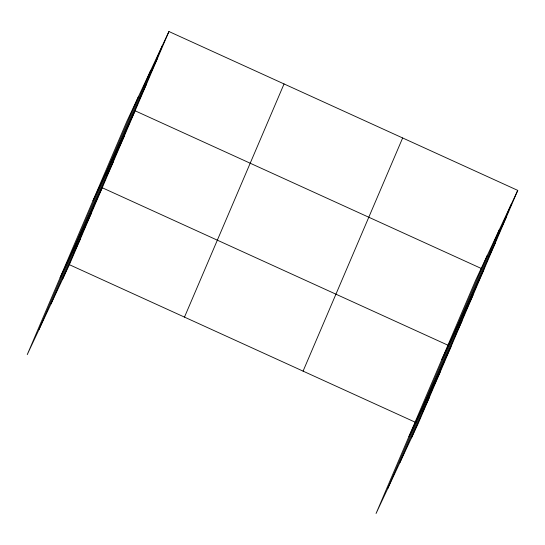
<?xml version="1.0" encoding="UTF-8"?>
<svg xmlns="http://www.w3.org/2000/svg" width="545" height="545" viewBox="0 0 545 545"><rect width="100%" height="100%" fill="white"/><g stroke="black" fill="none" stroke-linecap="round" stroke-linejoin="round"><path stroke-width="0.82" d="M38.947 329.636L138.519 96.465M51.005 303.906L150.57 70.734M62.702 278.931L162.267 45.76M168.943 31.515L126.815 121.44L27.25 354.611L69.372 264.686L168.943 31.515L517.75 190.389L418.185 423.56L376.057 513.485L475.628 280.314L517.75 190.389M184.483 317.115L284.047 83.944M303.075 371.131L402.646 137.96M387.761 488.511L487.325 255.339M399.812 462.78L499.377 229.609M411.509 437.805L511.074 204.634M150.985 72.185L157.655 57.94M139.697 98.611L146.373 84.366M92.963 200.717L135.092 110.792L481.596 268.617M117.461 150.686L124.137 136.441M106.513 176.335L113.183 162.09M60.107 277.664L102.228 187.739L447.97 345.217M84.604 227.633L91.281 213.388M73.657 253.282L80.326 239.037M499.792 231.06L506.469 216.815M488.511 257.485L495.18 243.24M441.77 359.591L483.899 269.666M466.275 309.56L472.944 295.315M455.32 335.209L461.99 320.964M408.913 436.538L451.042 346.613M433.418 386.507L440.088 372.262M422.464 412.156L429.133 397.911M69.372 264.686L415.883 422.511"/></g></svg>
